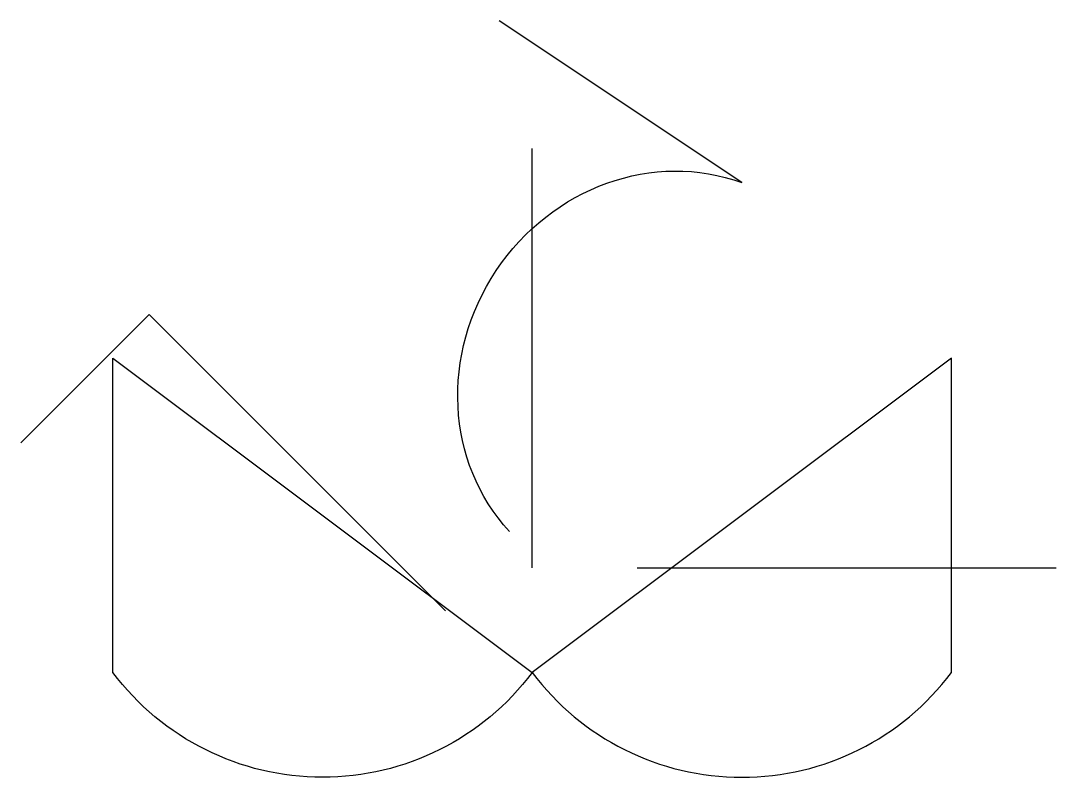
# Model space of a CAD drawing. Header units: metres. Extents: x -4.88 to 5, y -1 to 6.22.
import ezdxf

# ---------------------------------------------------------------- set-up
doc = ezdxf.new("R2010")
doc.units = ezdxf.units.M

msp = doc.modelspace()

# ---------------------------------------------------------------- linework, layer by layer
at = {"extrusion": (0.3, -0.2, 0.9)}
msp.add_lwpolyline([(1, 1, -0.8), (5, 1), (5, 4)], format="xyb", dxfattribs=at)
at = {"extrusion": (1, 0, 0)}
msp.add_lwpolyline([(1, 1), (5, 1)], dxfattribs=at)
at = {"extrusion": (1, 1, 1), "elevation": 0.5}
msp.add_lwpolyline([(1, 1), (5, 1), (5, 4)], dxfattribs=at)
at = {"extrusion": (0, 0, -1), "elevation": 1}
msp.add_lwpolyline([(0, 0, 0.5), (4, 0), (4, 3)], format="xyb", close=True, dxfattribs=at)
at = {"elevation": 2.5}
msp.add_lwpolyline([(0, 0, 0.5), (4, 0), (4, 3)], format="xyb", close=True, dxfattribs=at)
msp.add_lwpolyline([(1, 1), (5, 1)])

doc.saveas('drawing.dxf')
